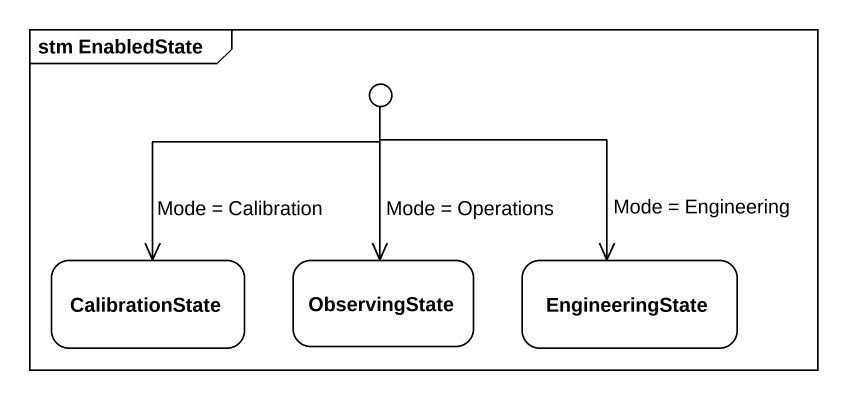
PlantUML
@startuml
mainframe stm EnabledState
hide empty description
state entry1 <<choice>>
state CalibrationState
state ObservingState
state EngineeringState
entry1 --> CalibrationState : Mode = Calibration
entry1 --> ObservingState : Mode = Operations
entry1 --> EngineeringState : Mode = Engineering
@enduml
